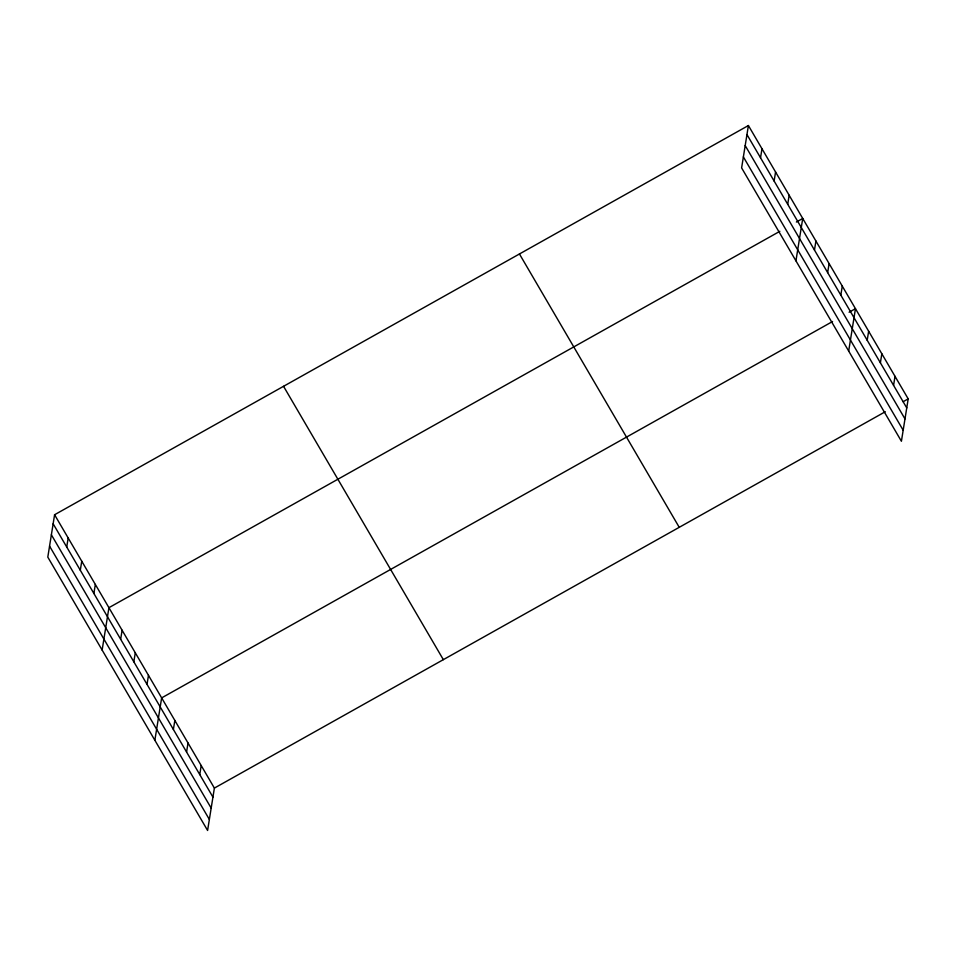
<?xml version="1.0" encoding="UTF-8"?>
<svg xmlns="http://www.w3.org/2000/svg" width="956" height="956" viewBox="0 0 956 956"><rect width="100%" height="100%" fill="white"/><g stroke="black" fill="none" stroke-linecap="round" stroke-linejoin="round"><path stroke-width="1.43" d="M54.588 514.746L47.8 557.121L207.595 830.465L214.383 788.091L54.588 514.746L748.405 125.535L908.2 398.879L901.412 441.254L741.617 167.909L748.405 125.535M66.729 547.011L68.175 537.977M80.304 570.242L81.75 561.22M93.891 593.485L95.337 584.451M102.137 650.056L108.924 607.681L779.833 231.316M120.659 639.265L122.105 630.231M133.84 661.815L135.286 652.781M147.021 684.365L148.467 675.33M154.86 740.267L161.648 697.892L832.568 321.515M173.383 729.464L174.84 720.442M186.575 752.014L188.021 742.991M199.756 774.575L201.202 765.541M760.534 157.8L761.98 148.766M774.121 181.031L775.567 172.008M787.708 204.273L789.154 195.239M795.942 260.845L802.729 218.47L796.372 222.043M814.476 250.054L815.922 241.02M827.657 272.603L829.103 263.569M840.838 295.153L842.284 286.119M848.677 351.055L855.465 308.68L849.107 312.242M867.2 340.252L868.645 331.23M880.392 362.802L881.838 353.78M893.573 385.364L895.019 376.329M214.383 788.091L885.304 411.725M903.109 401.735L908.2 398.879M746.959 134.569L906.754 407.913M745.19 145.575L904.985 418.907M743.374 156.904L903.181 430.248M519.443 253.973L679.238 527.318M283.55 386.308L443.345 659.652M53.142 523.78L212.937 797.125M51.373 534.786L211.18 808.119M49.557 546.115L209.364 819.459"/></g></svg>
